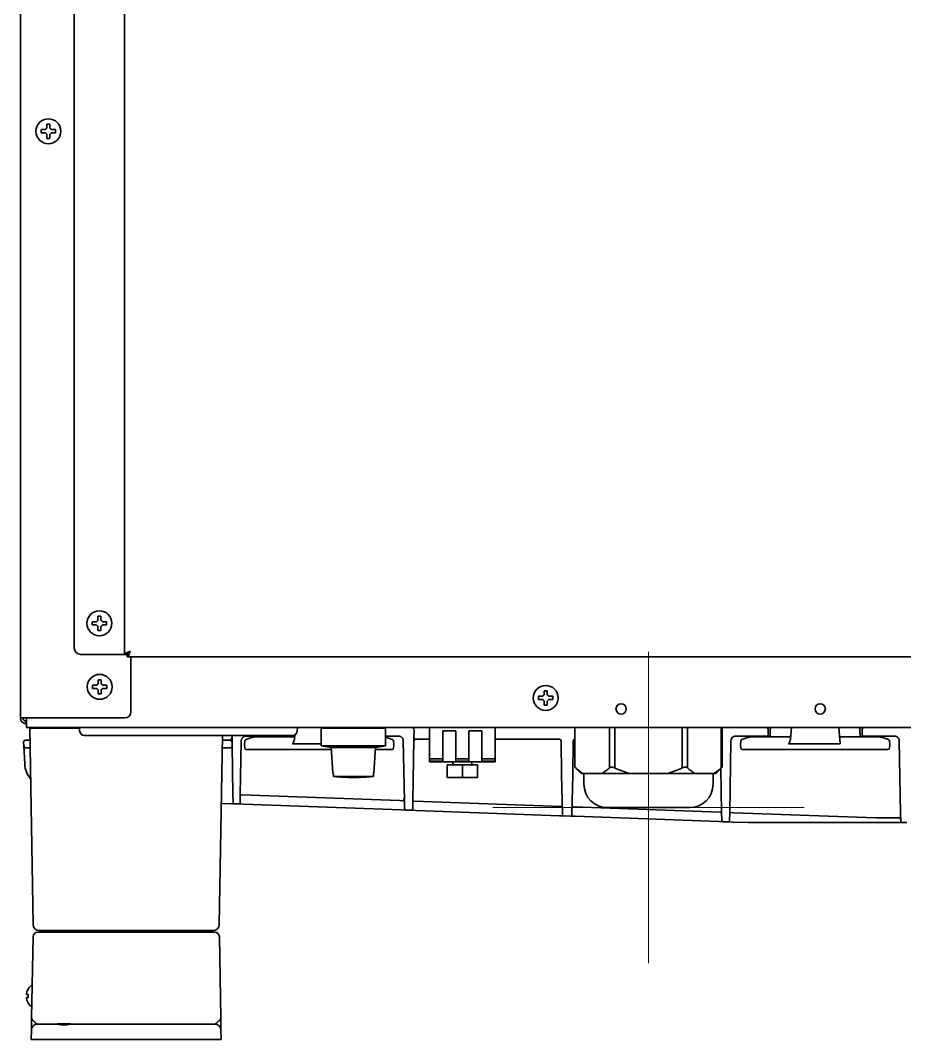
# Model space of a CAD drawing. Extents: x 6336 to 10269, y -393 to 3036.
# Drawn here: x 6337.6 to 6621.7, y 1270.8 to 1598.2 of the extents above; entities that cross this region are included whole.
import ezdxf

# ---------------------------------------------------------------- set-up
doc = ezdxf.new("R2010")
doc.units = 0
doc.header["$LTSCALE"] = 5
doc.layers.get('0').update_dxf_attribs({"linetype": 'CONTINUOUS', "lineweight": 0})
doc.layers.add('1', color=7, linetype='CONTINUOUS', true_color=0xffffff)

msp = doc.modelspace()

# ---------------------------------------------------------------- linework, layer by layer
at = {"color": 1}
for p, q in [((6539.37, 1395.33), (6539.37, 1295.33)), ((6489.37, 1345.33), (6589.37, 1345.33))]:
    msp.add_line(p, q, dxfattribs=at)
at = {"layer": '1', "color": 7, "linetype": 'Continuous', "lineweight": 35}
for p, q in [((6337.57, 1374.13), (6337.57, 1905.55)), ((6371.07, 1901.64), (6371.07, 1394.53)), ((6354.87, 1396.53), (6354.87, 1897.23)), ((6346.07, 1564.88), (6346.57, 1564.88)), ((6346.57, 1564.88), (6347.07, 1564.88)), ((6346.57, 1560.28), (6346.07, 1560.28)), ((6347.07, 1560.28), (6346.57, 1560.28)), ((6362.47, 1406.83), (6362.97, 1406.83)), ((6362.97, 1406.83), (6363.47, 1406.83)), ((6362.97, 1402.23), (6362.47, 1402.23)), ((6363.47, 1402.23), (6362.97, 1402.23)), ((6370.07, 1394.53), (6356.87, 1394.53)), ((6370.07, 1394.53), (6371.07, 1394.53)), ((6371.07, 1394.53), (6371.87, 1394.53)), ((6371.87, 1393.73), (6371.87, 1394.53)), ((6372.27, 1395.11), (6372.59, 1395.11)), ((6371.87, 1393.73), (7053.27, 1393.73)), ((6373.07, 1376.13), (6373.07, 1393.73)), ((6360.77, 1384.13), (6360.77, 1384.63)), ((6360.77, 1383.63), (6360.77, 1384.13)), ((6365.37, 1384.63), (6365.37, 1384.13)), ((6365.37, 1384.13), (6365.37, 1383.63)), ((6505.87, 1382.88), (6506.37, 1382.88)), ((6506.37, 1382.88), (6506.87, 1382.88)), ((6506.37, 1378.28), (6505.87, 1378.28)), ((6506.87, 1378.28), (6506.37, 1378.28)), ((6337.57, 1374.13), (6339.37, 1374.13)), ((6339.37, 1374.13), (6371.07, 1374.13)), ((6339.57, 1373.13), (6339.37, 1373.13)), ((6339.37, 1372.33), (6339.37, 1373.13)), ((6339.57, 1372.33), (6339.37, 1372.33)), ((6339.57, 1374.13), (6339.57, 1372.83)), ((6339.57, 1372.83), (6339.57, 1371.03)), ((6339.57, 1371.03), (6825.07, 1371.03)), ((6340.57, 1370.83), (6344.57, 1370.83)), ((6341.67, 1307.79), (6340.57, 1370.83)), ((6356.58, 1370.83), (6344.57, 1370.83)), ((6356.57, 1371.03), (6356.61, 1369.97)), ((6361.57, 1368.53), (6358.11, 1368.53)), ((6421.57, 1368.53), (6361.57, 1368.53)), ((6401.47, 1307.79), (6402.53, 1368.53)), ((6405.61, 1367.46), (6405.63, 1368.53)), ((6419.09, 1368.51), (6419.09, 1368.53)), ((6425.04, 1368.53), (6421.57, 1368.53)), ((6423.07, 1368.53), (6423.07, 1368.51)), ((6425.78, 1368.73), (6425.67, 1367.43)), ((6426.57, 1371.03), (6426.54, 1369.97)), ((6434.24, 1370.83), (6454.9, 1370.83)), ((6434.24, 1370.83), (6434.24, 1365.23)), ((6439.57, 1371.03), (6439.57, 1370.83)), ((6449.57, 1370.83), (6449.57, 1371.03)), ((6453.41, 1371.03), (6453.41, 1370.83)), ((6454.9, 1365.23), (6454.9, 1370.83)), ((6464.09, 1370.26), (6464.04, 1367.45)), ((6469.07, 1365.53), (6469.07, 1371.03)), ((6477.47, 1370.03), (6473.27, 1370.03)), ((6473.27, 1370.03), (6473.27, 1365.53)), ((6477.47, 1365.53), (6477.47, 1370.03)), ((6485.87, 1370.03), (6481.67, 1370.03)), ((6481.67, 1370.03), (6481.67, 1365.53)), ((6485.87, 1365.53), (6485.87, 1370.03)), ((6490.07, 1371.03), (6490.07, 1365.53)), ((6515.72, 1371.03), (6515.72, 1358.32)), ((6526.82, 1358.08), (6526.82, 1371.03)), ((6528.55, 1371.03), (6528.55, 1358.08)), ((6550.2, 1358.08), (6550.2, 1371.03)), ((6551.93, 1371.03), (6551.93, 1358.08)), ((6562.76, 1358.08), (6562.76, 1371.03)), ((6563.02, 1358.32), (6563.02, 1371.03)), ((6578.44, 1368.51), (6578.51, 1370.54)), ((6585.34, 1371.03), (6585.02, 1367.43)), ((6600.97, 1365.81), (6600.51, 1371.03)), ((6607.33, 1370.54), (6607.42, 1368.03)), ((6338.61, 1366.24), (6338.67, 1365.24)), ((6338.98, 1359.31), (6338.67, 1365.24)), ((6340.64, 1367.03), (6339.36, 1367.03)), ((6404.62, 1367.03), (6402.51, 1367.03)), ((6405.57, 1365.53), (6405.61, 1367.46)), ((6405.57, 1365.53), (6405.57, 1365.53)), ((6405.57, 1365.52), (6405.57, 1365.53)), ((6405.85, 1349.49), (6405.57, 1365.52)), ((6408.53, 1366.8), (6408.23, 1349.44)), ((6409.57, 1365.53), (6409.68, 1366.74)), ((6409.57, 1365.53), (6409.66, 1364.48)), ((6412.26, 1367.92), (6410.02, 1367.17)), ((6413.71, 1368.28), (6410.03, 1368.28)), ((6412.9, 1368.03), (6417.57, 1368.03)), ((6415.3, 1368.28), (6413.71, 1368.28)), ((6418.07, 1368.28), (6415.3, 1368.28)), ((6417.57, 1368.03), (6425.26, 1368.03)), ((6417.63, 1368.28), (6417.62, 1368.03)), ((6434.24, 1365.81), (6425.03, 1365.81)), ((6434.24, 1365.23), (6437.42, 1364.67)), ((6444.57, 1365.23), (6434.24, 1365.23)), ((6454.9, 1365.23), (6444.57, 1365.23)), ((6451.72, 1364.67), (6454.9, 1365.23)), ((6459.11, 1368.28), (6454.9, 1368.28)), ((6457.13, 1367.17), (6454.9, 1367.92)), ((6457.47, 1366.74), (6457.57, 1365.53)), ((6457.48, 1364.48), (6457.57, 1365.53)), ((6460.95, 1347.48), (6460.61, 1366.8)), ((6463.69, 1347.42), (6464.04, 1367.45)), ((6464.53, 1367.28), (6467.05, 1367.28)), ((6467.05, 1367.28), (6469.07, 1367.28)), ((6469.07, 1361.03), (6469.07, 1365.53)), ((6473.27, 1361.03), (6473.27, 1365.53)), ((6477.47, 1365.53), (6477.47, 1361.03)), ((6481.67, 1361.03), (6481.67, 1365.53)), ((6485.87, 1365.53), (6485.87, 1361.03)), ((6490.07, 1367.28), (6510.79, 1367.28)), ((6490.07, 1365.53), (6490.07, 1361.03)), ((6511.29, 1366.78), (6511.48, 1355.99)), ((6515.21, 1366.78), (6515.02, 1355.9)), ((6515.72, 1367.28), (6515.71, 1367.28)), ((6565.88, 1366.8), (6565.48, 1343.7)), ((6573.06, 1368.28), (6567.38, 1368.28)), ((6568.92, 1365.53), (6569.03, 1366.74)), ((6568.92, 1365.53), (6569.01, 1364.48)), ((6571.61, 1367.92), (6569.37, 1367.17)), ((6572.25, 1368.03), (6576.92, 1368.03)), ((6574.65, 1368.28), (6573.06, 1368.28)), ((6577.42, 1368.28), (6574.65, 1368.28)), ((6576.92, 1368.03), (6584.61, 1368.03)), ((6576.98, 1368.28), (6576.97, 1368.03)), ((6600.97, 1365.81), (6584.38, 1365.81)), ((6600.77, 1368.03), (6608.92, 1368.03)), ((6611.2, 1368.28), (6608.43, 1368.28)), ((6608.87, 1368.03), (6608.86, 1368.28)), ((6608.92, 1368.03), (6613.6, 1368.03)), ((6612.79, 1368.28), (6611.2, 1368.28)), ((6618.46, 1368.28), (6612.79, 1368.28)), ((6616.48, 1367.17), (6614.23, 1367.92)), ((6616.82, 1366.74), (6616.92, 1365.53)), ((6616.83, 1364.48), (6616.92, 1365.53)), ((6619.96, 1366.8), (6620.37, 1343.46)), ((6340.68, 1364.53), (6339.42, 1364.53)), ((6405.1, 1364.53), (6402.46, 1364.53)), ((6417.57, 1364.03), (6410.16, 1364.03)), ((6437.47, 1364.03), (6417.57, 1364.03)), ((6437.42, 1364.67), (6437.99, 1356.53)), ((6451.72, 1364.67), (6437.42, 1364.67)), ((6451.15, 1356.53), (6451.72, 1364.67)), ((6456.98, 1364.03), (6451.68, 1364.03)), ((6576.92, 1364.03), (6569.51, 1364.03)), ((6608.92, 1364.03), (6576.92, 1364.03)), ((6616.33, 1364.03), (6608.92, 1364.03)), ((6469.07, 1360.22), (6469.07, 1361.03)), ((6469.07, 1361.03), (6473.27, 1361.03)), ((6473.27, 1360.22), (6469.07, 1360.22)), ((6469.07, 1360.03), (6469.07, 1360.22)), ((6469.07, 1360.03), (6490.07, 1360.03)), ((6473.27, 1361.03), (6473.27, 1360.22)), ((6474.68, 1359.03), (6474.68, 1355.03)), ((6474.68, 1359.03), (6479.57, 1359.03)), ((6476.57, 1360.03), (6476.57, 1359.03)), ((6477.47, 1361.03), (6481.67, 1361.03)), ((6477.47, 1360.22), (6477.47, 1361.03)), ((6481.67, 1360.22), (6477.47, 1360.22)), ((6479.57, 1359.03), (6484.47, 1359.03)), ((6479.57, 1359.03), (6479.57, 1355.03)), ((6481.67, 1361.03), (6481.67, 1360.22)), ((6482.57, 1359.03), (6482.57, 1360.03)), ((6484.47, 1355.03), (6484.47, 1359.03)), ((6485.87, 1361.03), (6490.07, 1361.03)), ((6485.87, 1360.22), (6485.87, 1361.03)), ((6490.07, 1360.22), (6485.87, 1360.22)), ((6490.07, 1361.03), (6490.07, 1360.22)), ((6490.07, 1360.22), (6490.07, 1360.03)), ((6438.07, 1356.53), (6437.99, 1356.53)), ((6438.15, 1355.37), (6438.07, 1356.53)), ((6438.15, 1355.37), (6451, 1355.37)), ((6451.08, 1356.53), (6451, 1355.37)), ((6451.15, 1356.53), (6451.08, 1356.53)), ((6511.48, 1355.99), (6511.7, 1343.18)), ((6515.02, 1355.9), (6514.79, 1343.1)), ((6515.72, 1358.33), (6517.72, 1356.33)), ((6517.72, 1356.33), (6518.31, 1356.33)), ((6521.4, 1356.33), (6518.31, 1356.33)), ((6518.62, 1356.33), (6518.62, 1352.83)), ((6524.49, 1356.33), (6521.4, 1356.33)), ((6533.19, 1356.33), (6524.49, 1356.33)), ((6539.37, 1356.33), (6533.19, 1356.33)), ((6545.55, 1356.33), (6539.37, 1356.33)), ((6554.25, 1356.33), (6545.55, 1356.33)), ((6557.34, 1356.33), (6554.25, 1356.33)), ((6560.43, 1356.33), (6557.34, 1356.33)), ((6560.12, 1352.83), (6560.12, 1356.33)), ((6561.02, 1356.33), (6560.43, 1356.33)), ((6561.02, 1356.33), (6563.02, 1358.33)), ((6562.87, 1343.76), (6562.62, 1357.92)), ((6479.57, 1355.03), (6474.68, 1355.03)), ((6484.47, 1355.03), (6479.57, 1355.03)), ((6405.9, 1347.04), (6405.85, 1349.49)), ((6408.23, 1349.44), (6408.19, 1346.99)), ((6408.64, 1349.47), (6459.4, 1347.62)), ((6402.15, 1346.7), (6405.37, 1346.59)), ((6407.67, 1346.5), (6406.38, 1346.55)), ((6407.67, 1346.5), (6409.26, 1346.44)), ((6409.26, 1346.44), (6460.07, 1344.59)), ((6459.4, 1347.62), (6460.57, 1347.57)), ((6460.99, 1345.03), (6460.95, 1347.48)), ((6463.65, 1344.97), (6463.69, 1347.42)), ((6464.1, 1347.44), (6511.28, 1345.72)), ((6515.21, 1345.58), (6515.19, 1345.57)), ((6515.24, 1345.58), (6562.49, 1343.85)), ((6515.29, 1345.57), (6515.26, 1345.58)), ((6515.26, 1345.58), (6515.26, 1345.58)), ((6460.07, 1344.59), (6461.48, 1344.54)), ((6463.13, 1344.48), (6461.48, 1344.54)), ((6464.73, 1344.42), (6463.13, 1344.48)), ((6510.78, 1342.74), (6464.73, 1344.42)), ((6512.18, 1342.69), (6510.78, 1342.74)), ((6512.18, 1342.69), (6514.27, 1342.61)), ((6514.27, 1342.61), (6515.87, 1342.55)), ((6515.87, 1342.55), (6561.99, 1340.87)), ((6552.62, 1345.33), (6526.12, 1345.33)), ((6562.91, 1341.31), (6562.87, 1343.76)), ((6565.48, 1343.7), (6565.44, 1341.25)), ((6565.89, 1343.73), (6566.82, 1343.7)), ((6566.82, 1343.7), (6612.39, 1342.03)), ((6620.37, 1343.46), (6620.41, 1341.02)), ((6561.99, 1340.87), (6563.39, 1340.82)), ((6564.92, 1340.76), (6563.39, 1340.82)), ((6564.92, 1340.76), (6566.51, 1340.71)), ((6566.51, 1340.71), (6571.42, 1340.53)), ((6619.51, 1340.53), (6571.42, 1340.53)), ((6612.76, 1342.03), (6618.77, 1342.03)), ((6618.77, 1342.03), (6620, 1342.03)), ((6620.91, 1340.53), (6619.51, 1340.53)), ((6622.43, 1340.53), (6620.91, 1340.53)), ((6341.19, 1277.79), (6341.65, 1303.85)), ((6343.15, 1305.33), (6345.65, 1305.33)), ((6345.67, 1305.83), (6343.67, 1305.83)), ((6345.65, 1305.33), (6397.5, 1305.33)), ((6397.47, 1305.83), (6345.67, 1305.83)), ((6348.33, 1305.33), (6348.33, 1305.33)), ((6394.81, 1305.33), (6394.81, 1305.33)), ((6399.47, 1305.83), (6397.47, 1305.83)), ((6397.5, 1305.33), (6400, 1305.33)), ((6401.5, 1303.85), (6401.95, 1277.79)), ((6340.09, 1287.13), (6340.13, 1287.13)), ((6340.13, 1282.53), (6340.09, 1282.53)), ((6341.07, 1270.83), (6341.13, 1273.86)), ((6343.13, 1275.83), (6345.13, 1275.83)), ((6345.13, 1275.83), (6349, 1275.83)), ((6354.15, 1275.83), (6398.02, 1275.83)), ((6398.02, 1275.83), (6400.02, 1275.83)), ((6402.02, 1273.86), (6402.07, 1270.83)), ((6345.07, 1270.83), (6341.07, 1270.83)), ((6398.07, 1270.83), (6345.07, 1270.83)), ((6402.07, 1270.83), (6398.07, 1270.83))]:
    msp.add_line(p, q, dxfattribs=at)
for centre, radius in [((6346.57, 1562.58), 4), ((6362.97, 1404.53), 4), ((6363.07, 1384.13), 4), ((6506.37, 1380.58), 4), ((6530.57, 1377.03), 1.65), ((6594.57, 1377.03), 1.65)]:
    msp.add_circle(centre, radius, dxfattribs=at)
for centre, radius, start, end in [((6356.87, 1396.53), 2, 180, 270), ((6371.07, 1376.13), 2, 270, 0), ((6358.11, 1370.03), 1.5, 182, 270), ((6418.59, 1368.53), 0.5, 270, 358), ((6425.04, 1370.03), 1.5, 270, 358), ((6425.26, 1368.53), 0.5, 270, 355), ((6463.34, 1370.28), 0.75, 359, 90), ((6563.15, 1370.28), 0.75, 90, 99.997), ((6577.94, 1368.53), 0.5, 270, 358), ((6579.01, 1370.53), 0.5, 90, 178), ((6584.61, 1368.53), 0.5, 270, 355), ((6606.84, 1370.53), 0.5, 2, 90), ((6608.29, 1370.53), 0.5, 66.5809, 90), ((6339.36, 1366.28), 0.75, 90, 183), ((6339.42, 1365.28), 0.75, 183, 270), ((6404.62, 1368.03), 1, 270, 359), ((6410.03, 1366.78), 1.5, 90, 111.7721), ((6410.18, 1366.7), 0.5, 108.4349, 175), ((6412.9, 1366.03), 2, 90, 108.4349), ((6456.97, 1366.7), 0.5, 5, 71.5651), ((6459.11, 1366.78), 1.5, 68.2279, 90), ((6464.53, 1366.78), 0.5, 90, 179), ((6510.79, 1366.78), 0.5, 1, 90), ((6515.71, 1366.78), 0.5, 90, 179), ((6567.38, 1366.78), 1.5, 113.242, 179), ((6567.38, 1366.78), 1.5, 90, 111.7721), ((6569.53, 1366.7), 0.5, 108.4349, 175), ((6572.25, 1366.03), 2, 90, 108.4349), ((6613.6, 1366.03), 2, 71.5651, 90), ((6616.32, 1366.7), 0.5, 5, 71.5651), ((6618.46, 1366.78), 1.5, 68.2279, 90), ((6618.46, 1366.78), 1.5, 1, 66.758), ((6410.16, 1364.53), 0.5, 185, 270), ((6456.98, 1364.53), 0.5, 270, 355), ((6569.51, 1364.53), 0.5, 185, 270), ((6616.33, 1364.53), 0.5, 270, 355), ((6346.97, 1359.73), 8, 183, 220.2077), ((6526.12, 1352.83), 7.5, 180, 270), ((6552.62, 1352.83), 7.5, 270, 0), ((6408.62, 1349.07), 0.4, 87.9098, 179), ((6406.4, 1347.05), 0.5, 181, 267.9098), ((6407.69, 1347), 0.5, 267.9098, 359), ((6460.56, 1347.17), 0.4, 1, 87.9097), ((6464.09, 1347.05), 0.4, 87.9098, 179.0001), ((6511.26, 1345.32), 0.4, 1, 87.9098), ((6515.23, 1345.18), 0.4, 87.9098, 179.0001), ((6461.49, 1345.04), 0.5, 181, 267.9098), ((6463.15, 1344.98), 0.5, 267.9098, 359), ((6512.2, 1343.19), 0.5, 181, 267.9098), ((6514.29, 1343.11), 0.5, 267.9098, 359), ((6562.47, 1343.45), 0.4, 1, 87.9098), ((6565.87, 1343.33), 0.4, 87.9098, 179), ((6563.41, 1341.32), 0.5, 181, 267.9098), ((6564.94, 1341.26), 0.5, 267.9098, 359), ((6620, 1341.63), 0.4, 1.0001, 90.0001), ((6620.91, 1341.03), 0.5, 181, 270), ((6343.67, 1307.83), 2, 181, 270), ((6399.47, 1307.83), 2, 270, 359), ((6343.15, 1303.83), 1.5, 90, 179), ((6347.83, 1305.33), 0.5, 1, 90), ((6395.31, 1305.33), 0.5, 90, 179), ((6400, 1303.83), 1.5, 1, 90), ((6344.19, 1284.63), 4.8, 125.8501, 148.6074), ((6343.87, 1284.83), 3.78, 172.3959, 179.9965), ((6343.87, 1284.83), 3.78, 180.0035, 187.6041), ((6344.19, 1285.03), 4.8, 211.3459, 232.2535), ((6343.13, 1273.83), 2, 90, 179), ((6400.02, 1273.83), 2, 1, 90)]:
    msp.add_arc(centre, radius, start, end, dxfattribs=at)
for centre, major_axis, ratio, start_param, end_param in [((6418.07, 1368.68), (0, -0.4), 1, 6.282869, 7.469569), ((6452.16, 1370.28), (0, 0.75), 0.994667, 0, 0.747615), ((6577.12, 1370.28), (0, -0.75), 1, 1.546867, 3.141724), ((6577.42, 1368.68), (0, -0.4), 1, 6.282869, 7.83234), ((6608.73, 1370.28), (0, 0.75), 1, 6.283053, 7.882605), ((6608.42, 1368.68), (0, 0.4), 1, 1.601705, 3.141909), ((6425.39, 1369.91), (0.36, 4.1), 0.121482, 3.152266, 3.833542), ((6584.74, 1369.91), (0.36, 4.1), 0.121482, 3.152266, 3.833542)]:
    msp.add_ellipse(centre, major_axis=major_axis, ratio=ratio, start_param=start_param, end_param=end_param, dxfattribs=at)
for points, degree in [([(6346.07, 1563.58), (6346.07, 1563.63), (6346.07, 1563.74), (6346.07, 1563.9), (6346.07, 1564.06), (6346.07, 1564.21), (6346.07, 1564.37), (6346.07, 1564.52), (6346.07, 1564.69), (6346.07, 1564.81), (6346.07, 1564.88)], 3), ([(6344.27, 1562.08), (6344.27, 1562.24), (6344.27, 1562.58), (6344.27, 1562.91), (6344.27, 1563.08)], 3), ([(6345.57, 1562.08), (6345.52, 1562.08), (6345.41, 1562.08), (6345.25, 1562.08), (6345.09, 1562.08), (6344.93, 1562.08), (6344.78, 1562.08), (6344.63, 1562.08), (6344.46, 1562.08), (6344.34, 1562.08), (6344.27, 1562.08)], 3), ([(6345.57, 1563.08), (6345.6, 1563.1), (6345.65, 1563.15), (6345.72, 1563.23), (6345.8, 1563.3), (6345.87, 1563.37), (6345.93, 1563.44), (6346, 1563.51), (6346.05, 1563.55), (6346.07, 1563.58)], 3), ([(6346.07, 1561.58), (6346.05, 1561.6), (6346, 1561.65), (6345.93, 1561.72), (6345.86, 1561.79), (6345.79, 1561.86), (6345.72, 1561.93), (6345.64, 1562), (6345.6, 1562.05), (6345.57, 1562.08)], 3), ([(6347.07, 1563.58), (6347.1, 1563.55), (6347.14, 1563.5), (6347.22, 1563.43), (6347.29, 1563.36), (6347.36, 1563.29), (6347.43, 1563.22), (6347.5, 1563.15), (6347.55, 1563.1), (6347.57, 1563.08)], 3), ([(6347.57, 1562.08), (6347.55, 1562.05), (6347.5, 1562), (6347.42, 1561.93), (6347.35, 1561.85), (6347.28, 1561.78), (6347.21, 1561.71), (6347.14, 1561.65), (6347.1, 1561.6), (6347.07, 1561.58)], 3), ([(6347.07, 1561.58), (6347.07, 1561.52), (6347.07, 1561.41), (6347.07, 1561.25), (6347.07, 1561.09), (6347.07, 1560.94), (6347.07, 1560.79), (6347.07, 1560.63), (6347.07, 1560.46), (6347.07, 1560.34), (6347.07, 1560.28)], 3), ([(6347.57, 1563.08), (6347.63, 1563.08), (6347.74, 1563.08), (6347.9, 1563.08), (6348.06, 1563.08), (6348.21, 1563.08), (6348.36, 1563.08), (6348.52, 1563.08), (6348.69, 1563.08), (6348.81, 1563.08), (6348.87, 1563.08)], 3), ([(6348.87, 1563.08), (6348.87, 1562.91), (6348.87, 1562.58), (6348.87, 1562.24), (6348.87, 1562.08)], 3), ([(6360.67, 1404.03), (6360.67, 1404.19), (6360.67, 1404.53), (6360.67, 1404.86), (6360.67, 1405.03)], 3), ([(6361.97, 1405.03), (6362, 1405.05), (6362.05, 1405.1), (6362.12, 1405.18), (6362.2, 1405.25), (6362.27, 1405.32), (6362.33, 1405.39), (6362.4, 1405.46), (6362.45, 1405.5), (6362.47, 1405.53)], 3), ([(6362.47, 1405.53), (6362.47, 1405.58), (6362.47, 1405.69), (6362.47, 1405.85), (6362.47, 1406.01), (6362.47, 1406.16), (6362.47, 1406.32), (6362.47, 1406.47), (6362.47, 1406.64), (6362.47, 1406.76), (6362.47, 1406.83)], 3), ([(6363.47, 1405.53), (6363.5, 1405.5), (6363.54, 1405.45), (6363.62, 1405.38), (6363.69, 1405.31), (6363.76, 1405.24), (6363.83, 1405.17), (6363.9, 1405.1), (6363.95, 1405.05), (6363.97, 1405.03)], 3), ([(6363.97, 1405.03), (6364.03, 1405.03), (6364.14, 1405.03), (6364.3, 1405.03), (6364.46, 1405.03), (6364.61, 1405.03), (6364.76, 1405.03), (6364.92, 1405.03), (6365.09, 1405.03), (6365.21, 1405.03), (6365.27, 1405.03)], 3), ([(6365.27, 1405.03), (6365.27, 1404.86), (6365.27, 1404.53), (6365.27, 1404.19), (6365.27, 1404.03)], 3), ([(6361.97, 1404.03), (6361.92, 1404.03), (6361.81, 1404.03), (6361.65, 1404.03), (6361.49, 1404.03), (6361.33, 1404.03), (6361.18, 1404.03), (6361.03, 1404.03), (6360.86, 1404.03), (6360.74, 1404.03), (6360.67, 1404.03)], 3), ([(6362.47, 1403.53), (6362.45, 1403.55), (6362.4, 1403.6), (6362.33, 1403.67), (6362.26, 1403.74), (6362.19, 1403.81), (6362.12, 1403.88), (6362.04, 1403.95), (6362, 1404), (6361.97, 1404.03)], 3), ([(6363.97, 1404.03), (6363.95, 1404), (6363.9, 1403.95), (6363.82, 1403.88), (6363.75, 1403.8), (6363.68, 1403.73), (6363.61, 1403.66), (6363.54, 1403.6), (6363.5, 1403.55), (6363.47, 1403.53)], 3), ([(6363.47, 1403.53), (6363.47, 1403.47), (6363.47, 1403.36), (6363.47, 1403.2), (6363.47, 1403.04), (6363.47, 1402.89), (6363.47, 1402.74), (6363.47, 1402.58), (6363.47, 1402.41), (6363.47, 1402.29), (6363.47, 1402.23)], 3), ([(6372.87, 1395.53), (6372.8, 1395.5), (6372.66, 1395.45), (6372.44, 1395.37), (6372.23, 1395.3), (6372.03, 1395.22), (6371.85, 1395.14), (6371.68, 1395.06), (6371.52, 1394.99), (6371.39, 1394.91), (6371.28, 1394.83), (6371.19, 1394.76), (6371.12, 1394.68), (6371.08, 1394.6), (6371.07, 1394.55), (6371.07, 1394.53)], 3), ([(6372.87, 1395.53), (6372.85, 1395.49), (6372.8, 1395.41), (6372.72, 1395.29), (6372.64, 1395.17), (6372.56, 1395.06), (6372.49, 1394.96), (6372.41, 1394.86), (6372.33, 1394.78), (6372.26, 1394.7), (6372.18, 1394.64), (6372.1, 1394.59), (6372.03, 1394.55), (6371.95, 1394.53), (6371.9, 1394.53), (6371.87, 1394.53)], 3), ([(6362.07, 1384.63), (6362.1, 1384.65), (6362.14, 1384.7), (6362.22, 1384.77), (6362.29, 1384.84), (6362.36, 1384.91), (6362.43, 1384.98), (6362.5, 1385.05), (6362.55, 1385.1), (6362.57, 1385.13)], 3), ([(6362.57, 1385.13), (6362.57, 1385.18), (6362.57, 1385.29), (6362.57, 1385.45), (6362.57, 1385.61), (6362.57, 1385.76), (6362.57, 1385.92), (6362.57, 1386.07), (6362.57, 1386.24), (6362.57, 1386.36), (6362.57, 1386.43)], 3), ([(6362.57, 1386.43), (6362.74, 1386.43), (6363.07, 1386.43), (6363.41, 1386.43), (6363.57, 1386.43)], 3), ([(6363.57, 1385.13), (6363.6, 1385.1), (6363.65, 1385.05), (6363.72, 1384.98), (6363.8, 1384.9), (6363.87, 1384.83), (6363.93, 1384.76), (6364, 1384.7), (6364.05, 1384.65), (6364.07, 1384.63)], 3), ([(6362.07, 1383.63), (6362.02, 1383.63), (6361.91, 1383.63), (6361.75, 1383.63), (6361.59, 1383.63), (6361.43, 1383.63), (6361.28, 1383.63), (6361.13, 1383.63), (6360.96, 1383.63), (6360.84, 1383.63), (6360.77, 1383.63)], 3), ([(6362.57, 1383.13), (6362.55, 1383.15), (6362.5, 1383.2), (6362.42, 1383.28), (6362.35, 1383.35), (6362.28, 1383.42), (6362.21, 1383.49), (6362.14, 1383.56), (6362.1, 1383.6), (6362.07, 1383.63)], 3), ([(6363.57, 1381.83), (6363.41, 1381.83), (6363.07, 1381.83), (6362.74, 1381.83), (6362.57, 1381.83)], 3), ([(6364.07, 1383.63), (6364.05, 1383.6), (6364, 1383.55), (6363.93, 1383.48), (6363.86, 1383.41), (6363.79, 1383.34), (6363.72, 1383.27), (6363.64, 1383.2), (6363.6, 1383.15), (6363.57, 1383.13)], 3), ([(6363.57, 1383.13), (6363.57, 1383.07), (6363.57, 1382.96), (6363.57, 1382.8), (6363.57, 1382.64), (6363.57, 1382.49), (6363.57, 1382.34), (6363.57, 1382.18), (6363.57, 1382.01), (6363.57, 1381.89), (6363.57, 1381.83)], 3), ([(6364.07, 1384.63), (6364.13, 1384.63), (6364.24, 1384.63), (6364.4, 1384.63), (6364.56, 1384.63), (6364.71, 1384.63), (6364.86, 1384.63), (6365.02, 1384.63), (6365.19, 1384.63), (6365.31, 1384.63), (6365.37, 1384.63)], 3), ([(6505.37, 1381.08), (6505.4, 1381.1), (6505.45, 1381.15), (6505.52, 1381.23), (6505.6, 1381.3), (6505.67, 1381.37), (6505.73, 1381.44), (6505.8, 1381.51), (6505.85, 1381.55), (6505.87, 1381.58)], 3), ([(6505.87, 1381.58), (6505.87, 1381.63), (6505.87, 1381.74), (6505.87, 1381.9), (6505.87, 1382.06), (6505.87, 1382.21), (6505.87, 1382.37), (6505.87, 1382.52), (6505.87, 1382.69), (6505.87, 1382.81), (6505.87, 1382.88)], 3), ([(6506.87, 1381.58), (6506.9, 1381.55), (6506.94, 1381.5), (6507.02, 1381.43), (6507.09, 1381.36), (6507.16, 1381.29), (6507.23, 1381.22), (6507.3, 1381.15), (6507.35, 1381.1), (6507.37, 1381.08)], 3), ([(6504.07, 1380.08), (6504.07, 1380.24), (6504.07, 1380.58), (6504.07, 1380.91), (6504.07, 1381.08)], 3), ([(6505.37, 1380.08), (6505.32, 1380.08), (6505.21, 1380.08), (6505.05, 1380.08), (6504.89, 1380.08), (6504.73, 1380.08), (6504.58, 1380.08), (6504.43, 1380.08), (6504.26, 1380.08), (6504.14, 1380.08), (6504.07, 1380.08)], 3), ([(6505.87, 1379.58), (6505.85, 1379.6), (6505.8, 1379.65), (6505.73, 1379.72), (6505.66, 1379.79), (6505.59, 1379.86), (6505.52, 1379.93), (6505.44, 1380), (6505.4, 1380.05), (6505.37, 1380.08)], 3), ([(6507.37, 1380.08), (6507.35, 1380.05), (6507.3, 1380), (6507.22, 1379.93), (6507.15, 1379.85), (6507.08, 1379.78), (6507.01, 1379.71), (6506.94, 1379.65), (6506.9, 1379.6), (6506.87, 1379.58)], 3), ([(6506.87, 1379.58), (6506.87, 1379.52), (6506.87, 1379.41), (6506.87, 1379.25), (6506.87, 1379.09), (6506.87, 1378.94), (6506.87, 1378.79), (6506.87, 1378.63), (6506.87, 1378.46), (6506.87, 1378.34), (6506.87, 1378.28)], 3), ([(6507.37, 1381.08), (6507.43, 1381.08), (6507.54, 1381.08), (6507.7, 1381.08), (6507.86, 1381.08), (6508.01, 1381.08), (6508.16, 1381.08), (6508.32, 1381.08), (6508.49, 1381.08), (6508.61, 1381.08), (6508.67, 1381.08)], 3), ([(6508.67, 1381.08), (6508.67, 1380.91), (6508.67, 1380.58), (6508.67, 1380.24), (6508.67, 1380.08)], 3), ([(6577.82, 1368.67), (6577.87, 1370.26)], 1), ([(6607.98, 1370.26), (6608.02, 1368.67)], 1), ([(6459.71, 1368.15), (6459.69, 1368.16), (6459.68, 1368.16), (6459.67, 1368.17)], 3), ([(6619.08, 1368.14), (6619.05, 1368.16), (6619.02, 1368.17), (6618.98, 1368.18)], 3), ([(6451, 1355.37), (6450.73, 1355.34), (6450.21, 1355.29), (6449.5, 1355.23), (6448.85, 1355.18), (6448.25, 1355.14), (6447.69, 1355.11), (6447.19, 1355.09), (6446.73, 1355.07), (6446.31, 1355.06), (6445.94, 1355.05), (6445.6, 1355.04), (6445.31, 1355.04), (6445.06, 1355.03), (6444.82, 1355.03), (6444.57, 1355.03), (6444.33, 1355.03), (6444.08, 1355.03), (6443.83, 1355.04), (6443.54, 1355.04), (6443.21, 1355.05), (6442.83, 1355.06), (6442.42, 1355.07), (6441.96, 1355.09), (6441.45, 1355.11), (6440.9, 1355.14), (6440.3, 1355.18), (6439.64, 1355.23), (6438.93, 1355.29), (6438.42, 1355.34), (6438.15, 1355.37)], 3), ([(6612.39, 1342.03), (6612.51, 1342.03), (6612.63, 1342.03), (6612.76, 1342.03)], 3), ([(6339.58, 1285.83), (6339.57, 1285.8), (6339.57, 1285.75), (6339.56, 1285.68), (6339.56, 1285.6), (6339.56, 1285.53), (6339.56, 1285.46), (6339.57, 1285.4), (6339.57, 1285.35), (6339.58, 1285.33)], 3), ([(6339.58, 1284.33), (6339.57, 1284.3), (6339.57, 1284.25), (6339.56, 1284.18), (6339.56, 1284.11), (6339.56, 1284.04), (6339.56, 1283.97), (6339.57, 1283.9), (6339.57, 1283.85), (6339.58, 1283.83)], 3), ([(6339.58, 1285.33), (6339.59, 1285.33), (6339.62, 1285.33), (6339.67, 1285.33), (6339.73, 1285.33), (6339.79, 1285.33), (6339.86, 1285.33), (6339.93, 1285.33), (6340.02, 1285.33), (6340.09, 1285.33), (6340.13, 1285.33)], 3), ([(6339.58, 1283.83), (6339.59, 1283.77), (6339.62, 1283.66), (6339.67, 1283.5), (6339.73, 1283.34), (6339.79, 1283.19), (6339.86, 1283.04), (6339.93, 1282.88), (6340.02, 1282.71), (6340.09, 1282.59), (6340.13, 1282.53)], 3)]:
    msp.add_open_spline(points, degree=degree, dxfattribs=at)
for points, knots in [([(6347.07, 1564.88), (6347.07, 1564.67), (6347.07, 1564.46), (6347.07, 1564.14), (6347.07, 1564.03), (6347.07, 1563.8), (6347.07, 1563.69), (6347.07, 1563.58)], [0, 0, 0, 0, 0.5, 0.5, 0.75, 0.75, 1, 1, 1, 1]), ([(6344.27, 1563.08), (6344.48, 1563.08), (6344.69, 1563.08), (6345.01, 1563.08), (6345.12, 1563.08), (6345.34, 1563.08), (6345.46, 1563.08), (6345.57, 1563.08)], [0, 0, 0, 0, 0.5, 0.5, 0.75, 0.75, 1, 1, 1, 1]), ([(6346.07, 1560.28), (6346.07, 1560.48), (6346.07, 1560.69), (6346.07, 1561.01), (6346.07, 1561.12), (6346.07, 1561.35), (6346.07, 1561.46), (6346.07, 1561.58)], [0, 0, 0, 0, 0.5, 0.5, 0.75, 0.75, 1, 1, 1, 1]), ([(6348.87, 1562.08), (6348.67, 1562.08), (6348.46, 1562.08), (6348.14, 1562.08), (6348.03, 1562.08), (6347.8, 1562.08), (6347.69, 1562.08), (6347.57, 1562.08)], [0, 0, 0, 0, 0.5, 0.5, 0.75, 0.75, 1, 1, 1, 1]), ([(6360.67, 1405.03), (6360.88, 1405.03), (6361.09, 1405.03), (6361.41, 1405.03), (6361.52, 1405.03), (6361.74, 1405.03), (6361.86, 1405.03), (6361.97, 1405.03)], [0, 0, 0, 0, 0.5, 0.5, 0.75, 0.75, 1, 1, 1, 1]), ([(6363.47, 1406.83), (6363.47, 1406.62), (6363.47, 1406.41), (6363.47, 1406.09), (6363.47, 1405.98), (6363.47, 1405.75), (6363.47, 1405.64), (6363.47, 1405.53)], [0, 0, 0, 0, 0.5, 0.5, 0.75, 0.75, 1, 1, 1, 1]), ([(6362.47, 1402.23), (6362.47, 1402.43), (6362.47, 1402.64), (6362.47, 1402.96), (6362.47, 1403.07), (6362.47, 1403.3), (6362.47, 1403.41), (6362.47, 1403.53)], [0, 0, 0, 0, 0.5, 0.5, 0.75, 0.75, 1, 1, 1, 1]), ([(6365.27, 1404.03), (6365.07, 1404.03), (6364.86, 1404.03), (6364.54, 1404.03), (6364.43, 1404.03), (6364.2, 1404.03), (6364.09, 1404.03), (6363.97, 1404.03)], [0, 0, 0, 0, 0.5, 0.5, 0.75, 0.75, 1, 1, 1, 1]), ([(6372.87, 1395.53), (6372.81, 1395.48), (6372.74, 1395.44), (6372.61, 1395.36), (6372.55, 1395.32), (6372.43, 1395.23), (6372.37, 1395.19), (6372.26, 1395.11), (6372.21, 1395.07), (6372.12, 1394.98), (6372.08, 1394.94), (6372.01, 1394.86), (6371.97, 1394.82), (6371.92, 1394.73), (6371.9, 1394.69), (6371.88, 1394.61), (6371.87, 1394.57), (6371.87, 1394.53)], [0, 0, 0, 0, 0.125, 0.125, 0.25, 0.25, 0.375, 0.375, 0.5, 0.5, 0.625, 0.625, 0.75, 0.75, 0.875, 0.875, 1, 1, 1, 1]), ([(6372.87, 1395.53), (6372.83, 1395.41), (6372.79, 1395.29), (6372.71, 1395.06), (6372.66, 1394.95), (6372.58, 1394.73), (6372.54, 1394.62), (6372.46, 1394.43), (6372.41, 1394.34), (6372.33, 1394.17), (6372.29, 1394.09), (6372.21, 1393.96), (6372.16, 1393.91), (6372.08, 1393.82), (6372.04, 1393.78), (6371.96, 1393.74), (6371.91, 1393.73), (6371.87, 1393.73)], [0, 0, 0, 0, 0.125, 0.125, 0.25, 0.25, 0.375, 0.375, 0.5, 0.5, 0.625, 0.625, 0.75, 0.75, 0.875, 0.875, 1, 1, 1, 1]), ([(6363.57, 1386.43), (6363.57, 1386.22), (6363.57, 1386.01), (6363.57, 1385.69), (6363.57, 1385.58), (6363.57, 1385.35), (6363.57, 1385.24), (6363.57, 1385.13)], [0, 0, 0, 0, 0.5, 0.5, 0.75, 0.75, 1, 1, 1, 1]), ([(6360.77, 1384.63), (6360.98, 1384.63), (6361.19, 1384.63), (6361.51, 1384.63), (6361.62, 1384.63), (6361.84, 1384.63), (6361.96, 1384.63), (6362.07, 1384.63)], [0, 0, 0, 0, 0.5, 0.5, 0.75, 0.75, 1, 1, 1, 1]), ([(6362.57, 1381.83), (6362.57, 1382.03), (6362.57, 1382.24), (6362.57, 1382.56), (6362.57, 1382.67), (6362.57, 1382.9), (6362.57, 1383.01), (6362.57, 1383.13)], [0, 0, 0, 0, 0.5, 0.5, 0.75, 0.75, 1, 1, 1, 1]), ([(6365.37, 1383.63), (6365.17, 1383.63), (6364.96, 1383.63), (6364.64, 1383.63), (6364.53, 1383.63), (6364.3, 1383.63), (6364.19, 1383.63), (6364.07, 1383.63)], [0, 0, 0, 0, 0.5, 0.5, 0.75, 0.75, 1, 1, 1, 1]), ([(6506.87, 1382.88), (6506.87, 1382.67), (6506.87, 1382.46), (6506.87, 1382.14), (6506.87, 1382.03), (6506.87, 1381.8), (6506.87, 1381.69), (6506.87, 1381.58)], [0, 0, 0, 0, 0.5, 0.5, 0.75, 0.75, 1, 1, 1, 1]), ([(6504.07, 1381.08), (6504.28, 1381.08), (6504.49, 1381.08), (6504.81, 1381.08), (6504.92, 1381.08), (6505.14, 1381.08), (6505.26, 1381.08), (6505.37, 1381.08)], [0, 0, 0, 0, 0.5, 0.5, 0.75, 0.75, 1, 1, 1, 1]), ([(6505.87, 1378.28), (6505.87, 1378.48), (6505.87, 1378.69), (6505.87, 1379.01), (6505.87, 1379.12), (6505.87, 1379.35), (6505.87, 1379.46), (6505.87, 1379.58)], [0, 0, 0, 0, 0.5, 0.5, 0.75, 0.75, 1, 1, 1, 1]), ([(6508.67, 1380.08), (6508.47, 1380.08), (6508.26, 1380.08), (6507.94, 1380.08), (6507.83, 1380.08), (6507.6, 1380.08), (6507.49, 1380.08), (6507.37, 1380.08)], [0, 0, 0, 0, 0.5, 0.5, 0.75, 0.75, 1, 1, 1, 1]), ([(6339.37, 1372.33), (6339.34, 1372.33), (6339.31, 1372.33), (6339.25, 1372.33), (6339.17, 1372.34), (6339.08, 1372.35), (6338.91, 1372.38), (6338.79, 1372.42), (6338.63, 1372.48), (6338.58, 1372.51), (6338.5, 1372.55), (6338.47, 1372.57), (6338.42, 1372.6), (6338.4, 1372.61), (6338.28, 1372.69), (6338.18, 1372.77), (6338.02, 1372.94), (6337.94, 1373.03), (6337.81, 1373.22), (6337.76, 1373.33), (6337.69, 1373.49), (6337.67, 1373.55), (6337.64, 1373.63), (6337.63, 1373.66), (6337.62, 1373.72), (6337.61, 1373.75), (6337.58, 1373.89), (6337.57, 1374.01), (6337.57, 1374.13)], [0, 0, 0, 0, 0.03125, 0.03125, 0.0625, 0.125, 0.125, 0.25, 0.25, 0.3125, 0.3125, 0.34375, 0.34375, 0.375, 0.375, 0.5, 0.5, 0.625, 0.625, 0.75, 0.75, 0.8125, 0.8125, 0.84375, 0.84375, 0.875, 0.875, 1, 1, 1, 1]), ([(6338.37, 1374.13), (6338.37, 1374.11), (6338.37, 1374.09), (6338.37, 1374.06), (6338.38, 1374.04), (6338.38, 1373.99), (6338.39, 1373.96), (6338.41, 1373.87), (6338.42, 1373.8), (6338.5, 1373.62), (6338.57, 1373.51), (6338.76, 1373.33), (6338.87, 1373.25), (6339.05, 1373.18), (6339.11, 1373.16), (6339.21, 1373.14), (6339.24, 1373.13), (6339.31, 1373.13), (6339.34, 1373.13), (6339.37, 1373.13)], [0, 0, 0, 0, 0.03125, 0.03125, 0.0625, 0.0625, 0.125, 0.125, 0.25, 0.25, 0.5, 0.5, 0.75, 0.75, 0.875, 0.875, 0.9375, 0.9375, 1, 1, 1, 1]), ([(6404.62, 1367.03), (6404.65, 1367.03), (6404.68, 1367.02), (6404.74, 1367.01), (6404.78, 1367.01), (6404.84, 1366.99), (6404.87, 1366.98), (6404.93, 1366.96), (6404.96, 1366.94), (6405.05, 1366.9), (6405.11, 1366.87), (6405.21, 1366.81), (6405.26, 1366.78), (6405.35, 1366.71), (6405.39, 1366.67), (6405.44, 1366.61), (6405.46, 1366.6), (6405.49, 1366.56), (6405.5, 1366.54), (6405.54, 1366.48), (6405.56, 1366.44), (6405.58, 1366.39), (6405.58, 1366.37), (6405.59, 1366.33), (6405.59, 1366.31), (6405.59, 1366.29)], [0, 0, 0, 0, 0.0625, 0.0625, 0.125, 0.125, 0.1875, 0.1875, 0.25, 0.25, 0.375, 0.375, 0.5, 0.5, 0.625, 0.625, 0.6875, 0.6875, 0.75, 0.75, 0.875, 0.875, 0.9375, 0.9375, 1, 1, 1, 1]), ([(6405.58, 1365.26), (6405.58, 1365.19), (6405.56, 1365.07), (6405.5, 1364.89), (6405.43, 1364.76), (6405.34, 1364.65), (6405.26, 1364.58), (6405.19, 1364.54), (6405.13, 1364.53), (6405.1, 1364.53), (6405.1, 1364.53)], [0, 0, 0, 0, 0.198598, 0.372735, 0.526467, 0.661951, 0.780699, 0.884431, 0.976252, 1, 1, 1, 1]), ([(6409.44, 1368.15), (6409.37, 1368.13), (6409.31, 1368.09), (6409.19, 1368.02), (6409.13, 1367.98), (6409.02, 1367.88), (6408.97, 1367.83), (6408.87, 1367.73), (6408.83, 1367.67), (6408.75, 1367.55), (6408.71, 1367.49), (6408.65, 1367.36), (6408.62, 1367.29), (6408.58, 1367.16), (6408.56, 1367.09), (6408.54, 1366.95), (6408.53, 1366.87), (6408.53, 1366.8)], [0, 0, 0, 0, 0.125, 0.125, 0.25, 0.25, 0.375, 0.375, 0.5, 0.5, 0.625, 0.625, 0.75, 0.75, 0.875, 0.875, 1, 1, 1, 1]), ([(6425.67, 1367.43), (6425.67, 1367.37), (6425.65, 1367.31), (6425.63, 1367.22), (6425.62, 1367.19), (6425.59, 1367.13), (6425.58, 1367.1), (6425.56, 1367.04), (6425.54, 1367.02), (6425.52, 1366.96), (6425.5, 1366.93), (6425.48, 1366.87), (6425.47, 1366.85), (6425.44, 1366.79), (6425.43, 1366.76), (6425.43, 1366.73)], [0, 0, 0, 0, 0.25, 0.25, 0.375, 0.375, 0.5, 0.5, 0.625, 0.625, 0.75, 0.75, 0.875, 0.875, 1, 1, 1, 1]), ([(6460.61, 1366.8), (6460.61, 1366.87), (6460.61, 1366.95), (6460.58, 1367.09), (6460.57, 1367.16), (6460.52, 1367.29), (6460.5, 1367.36), (6460.44, 1367.49), (6460.4, 1367.55), (6460.32, 1367.67), (6460.28, 1367.73), (6460.18, 1367.83), (6460.13, 1367.88), (6460.02, 1367.98), (6459.96, 1368.02), (6459.84, 1368.09), (6459.77, 1368.13), (6459.71, 1368.15)], [0, 0, 0, 0, 0.125, 0.125, 0.25, 0.25, 0.375, 0.375, 0.5, 0.5, 0.625, 0.625, 0.75, 0.75, 0.875, 0.875, 1, 1, 1, 1]), ([(6464.53, 1367.28), (6464.5, 1367.28), (6464.46, 1367.28), (6464.4, 1367.3), (6464.37, 1367.32), (6464.33, 1367.34), (6464.31, 1367.35), (6464.28, 1367.37), (6464.27, 1367.38), (6464.23, 1367.41), (6464.21, 1367.43), (6464.16, 1367.48), (6464.14, 1367.5), (6464.11, 1367.55), (6464.09, 1367.58), (6464.07, 1367.63), (6464.06, 1367.66), (6464.05, 1367.71), (6464.05, 1367.74), (6464.05, 1367.77)], [0, 0, 0, 0, 0.125, 0.125, 0.25, 0.25, 0.3125, 0.3125, 0.375, 0.375, 0.5, 0.5, 0.625, 0.625, 0.75, 0.75, 0.875, 0.875, 1, 1, 1, 1]), ([(6585.02, 1367.43), (6585.02, 1367.37), (6585, 1367.31), (6584.98, 1367.22), (6584.97, 1367.19), (6584.94, 1367.13), (6584.93, 1367.1), (6584.91, 1367.04), (6584.89, 1367.02), (6584.87, 1366.96), (6584.85, 1366.93), (6584.83, 1366.87), (6584.82, 1366.85), (6584.79, 1366.79), (6584.78, 1366.76), (6584.78, 1366.73)], [0, 0, 0, 0, 0.25, 0.25, 0.375, 0.375, 0.5, 0.5, 0.625, 0.625, 0.75, 0.75, 0.875, 0.875, 1, 1, 1, 1]), ([(6515.99, 1358.08), (6515.95, 1358.12), (6515.91, 1358.15), (6515.85, 1358.21), (6515.82, 1358.24), (6515.79, 1358.27), (6515.78, 1358.27), (6515.77, 1358.28), (6515.76, 1358.29), (6515.75, 1358.3), (6515.73, 1358.32), (6515.72, 1358.33), (6515.72, 1358.33), (6515.72, 1358.33), (6515.72, 1358.33)], [0, 0, 0, 0, 0.249295, 0.249295, 0.498591, 0.498591, 0.560915, 0.560915, 0.623239, 0.747886, 0.747886, 0.997182, 0.997182, 1, 1, 1, 1]), ([(6518.31, 1356.33), (6517.91, 1356.55), (6517.52, 1356.82), (6516.75, 1357.41), (6516.37, 1357.73), (6515.99, 1358.08)], [0, 0, 0, 0, 0.5, 0.5, 1, 1, 1, 1]), ([(6524.49, 1356.33), (6524.89, 1356.55), (6525.28, 1356.82), (6526.06, 1357.41), (6526.44, 1357.73), (6526.82, 1358.08)], [0, 0, 0, 0, 0.5, 0.5, 1, 1, 1, 1]), ([(6528.55, 1358.08), (6528.46, 1358.12), (6528.38, 1358.15), (6528.21, 1358.21), (6528.13, 1358.24), (6528.02, 1358.27), (6528, 1358.27), (6527.96, 1358.28), (6527.89, 1358.29), (6527.83, 1358.3), (6527.71, 1358.32), (6527.63, 1358.33), (6527.53, 1358.33), (6527.51, 1358.33), (6527.47, 1358.32), (6527.41, 1358.32), (6527.32, 1358.31), (6527.25, 1358.3), (6527.2, 1358.28), (6527.19, 1358.28), (6527.16, 1358.27), (6527.14, 1358.27), (6527.06, 1358.24), (6527.01, 1358.21), (6526.9, 1358.15), (6526.86, 1358.12), (6526.82, 1358.08)], [0, 0, 0, 0, 0.125, 0.125, 0.25, 0.25, 0.28125, 0.28125, 0.3125, 0.375, 0.375, 0.5, 0.5, 0.53125, 0.53125, 0.5625, 0.625, 0.6875, 0.6875, 0.71875, 0.71875, 0.75, 0.75, 0.875, 0.875, 1, 1, 1, 1]), ([(6533.19, 1356.33), (6532.39, 1356.55), (6531.61, 1356.82), (6530.06, 1357.41), (6529.3, 1357.73), (6528.55, 1358.08)], [0, 0, 0, 0, 0.5, 0.5, 1, 1, 1, 1]), ([(6545.55, 1356.33), (6546.35, 1356.55), (6547.14, 1356.82), (6548.68, 1357.41), (6549.45, 1357.73), (6550.2, 1358.08)], [0, 0, 0, 0, 0.5, 0.5, 1, 1, 1, 1]), ([(6551.93, 1358.08), (6551.89, 1358.12), (6551.84, 1358.15), (6551.74, 1358.21), (6551.68, 1358.24), (6551.61, 1358.27), (6551.59, 1358.27), (6551.56, 1358.28), (6551.51, 1358.29), (6551.46, 1358.3), (6551.35, 1358.32), (6551.28, 1358.33), (6551.18, 1358.33), (6551.16, 1358.33), (6551.12, 1358.32), (6551.06, 1358.32), (6550.96, 1358.31), (6550.87, 1358.3), (6550.81, 1358.28), (6550.79, 1358.28), (6550.75, 1358.27), (6550.72, 1358.27), (6550.62, 1358.24), (6550.53, 1358.21), (6550.36, 1358.15), (6550.28, 1358.12), (6550.2, 1358.08)], [0, 0, 0, 0, 0.125, 0.125, 0.25, 0.25, 0.28125, 0.28125, 0.3125, 0.375, 0.375, 0.5, 0.5, 0.53125, 0.53125, 0.5625, 0.625, 0.6875, 0.6875, 0.71875, 0.71875, 0.75, 0.75, 0.875, 0.875, 1, 1, 1, 1]), ([(6551.93, 1358.08), (6552.31, 1357.73), (6552.69, 1357.41), (6553.46, 1356.82), (6553.85, 1356.55), (6554.25, 1356.33)], [0, 0, 0, 0, 0.5, 0.5, 1, 1, 1, 1]), ([(6562.76, 1358.08), (6562.38, 1357.73), (6562, 1357.41), (6561.22, 1356.82), (6560.83, 1356.55), (6560.43, 1356.33)], [0, 0, 0, 0, 0.5, 0.5, 1, 1, 1, 1]), ([(6563.02, 1358.33), (6563.02, 1358.33), (6563.02, 1358.33), (6563.02, 1358.32), (6563.02, 1358.32), (6563.01, 1358.31), (6562.99, 1358.3), (6562.98, 1358.28), (6562.97, 1358.28), (6562.96, 1358.27), (6562.96, 1358.27), (6562.93, 1358.24), (6562.9, 1358.21), (6562.83, 1358.15), (6562.8, 1358.12), (6562.76, 1358.08)], [0, 0, 0, 0, 0.05855, 0.05855, 0.121314, 0.24684, 0.372367, 0.372367, 0.43513, 0.43513, 0.497893, 0.497893, 0.748947, 0.748947, 1, 1, 1, 1]), ([(6405.37, 1346.59), (6405.4, 1346.59), (6405.43, 1346.58), (6405.48, 1346.58), (6405.51, 1346.58), (6405.59, 1346.58), (6405.64, 1346.58), (6405.72, 1346.57), (6405.74, 1346.57), (6405.78, 1346.57), (6405.79, 1346.57), (6405.81, 1346.57), (6405.85, 1346.57), (6405.88, 1346.57), (6405.93, 1346.57), (6405.95, 1346.57), (6406, 1346.56), (6406.03, 1346.56), (6406.05, 1346.56)], [0, 0, 0, 0, 0.104404, 0.104404, 0.208807, 0.208807, 0.417615, 0.417615, 0.522019, 0.522019, 0.57422, 0.57422, 0.626422, 0.730826, 0.730826, 0.83523, 0.83523, 1, 1, 1, 1]), ([(6460.67, 1347.66), (6460.66, 1347.64), (6460.63, 1347.61), (6460.6, 1347.58), (6460.58, 1347.57), (6460.57, 1347.57), (6460.57, 1347.57)], [0, 0, 0, 0, 0.300338, 0.618583, 0.9198, 1, 1, 1, 1]), ([(6460.93, 1348.51), (6460.93, 1348.44), (6460.92, 1348.3), (6460.88, 1348.12), (6460.82, 1347.96), (6460.76, 1347.83), (6460.71, 1347.74), (6460.68, 1347.68), (6460.67, 1347.66), (6460.67, 1347.66)], [0, 0, 0, 0, 0.201934, 0.399699, 0.574197, 0.727862, 0.864158, 0.987011, 1, 1, 1, 1]), ([(6515.19, 1345.57), (6515.16, 1345.57), (6515.1, 1345.56), (6515.02, 1345.51), (6514.94, 1345.44), (6514.89, 1345.36), (6514.86, 1345.27), (6514.85, 1345.21), (6514.85, 1345.18)], [0, 0, 0, 0, 0.160289, 0.301159, 0.506757, 0.707933, 0.845346, 1, 1, 1, 1]), ([(6340.13, 1287.13), (6340, 1286.92), (6339.9, 1286.71), (6339.76, 1286.39), (6339.72, 1286.28), (6339.64, 1286.05), (6339.61, 1285.94), (6339.58, 1285.83)], [0, 0, 0, 0, 0.5, 0.5, 0.75, 0.75, 1, 1, 1, 1]), ([(6340.13, 1284.33), (6340, 1284.33), (6339.9, 1284.33), (6339.76, 1284.33), (6339.72, 1284.33), (6339.64, 1284.33), (6339.61, 1284.33), (6339.58, 1284.33)], [0, 0, 0, 0, 0.5, 0.5, 0.75, 0.75, 1, 1, 1, 1]), ([(6341.13, 1273.86), (6341.13, 1273.86), (6341.13, 1273.86), (6341.13, 1273.87), (6341.13, 1273.88), (6341.13, 1273.9), (6341.13, 1273.92), (6341.13, 1273.98), (6341.13, 1274.01), (6341.13, 1274.07), (6341.13, 1274.11), (6341.13, 1274.14), (6341.13, 1274.17), (6341.13, 1274.18), (6341.13, 1274.25), (6341.13, 1274.31), (6341.14, 1274.44), (6341.14, 1274.51), (6341.14, 1274.74), (6341.14, 1274.9), (6341.15, 1275.14), (6341.15, 1275.18), (6341.15, 1275.28), (6341.15, 1275.43), (6341.16, 1275.58), (6341.16, 1275.9), (6341.17, 1276.12), (6341.17, 1276.41), (6341.17, 1276.47), (6341.17, 1276.59), (6341.18, 1276.76), (6341.18, 1276.94), (6341.18, 1277.18), (6341.19, 1277.3), (6341.19, 1277.49), (6341.19, 1277.58), (6341.19, 1277.68), (6341.19, 1277.73), (6341.19, 1277.76), (6341.19, 1277.78), (6341.19, 1277.79)], [0, 0, 0, 0, 0.029052, 0.029052, 0.060373, 0.060373, 0.123015, 0.123015, 0.185657, 0.185657, 0.216977, 0.232638, 0.232638, 0.248298, 0.248298, 0.31094, 0.31094, 0.373582, 0.373582, 0.498866, 0.498866, 0.530186, 0.530186, 0.561507, 0.624149, 0.624149, 0.749433, 0.749433, 0.780754, 0.780754, 0.812075, 0.874716, 0.874716, 0.937358, 0.937358, 0.968679, 0.98434, 0.99217, 0.99217, 1, 1, 1, 1]), ([(6343.13, 1275.83), (6343.09, 1275.83), (6343.05, 1275.83), (6342.97, 1275.87), (6342.92, 1275.89), (6342.85, 1275.93), (6342.83, 1275.94), (6342.78, 1275.98), (6342.76, 1275.99), (6342.68, 1276.05), (6342.63, 1276.09), (6342.52, 1276.17), (6342.47, 1276.22), (6342.35, 1276.31), (6342.3, 1276.36), (6342.19, 1276.45), (6342.13, 1276.5), (6342.02, 1276.6), (6341.97, 1276.64), (6341.86, 1276.74), (6341.81, 1276.79), (6341.71, 1276.88), (6341.66, 1276.93), (6341.53, 1277.07), (6341.45, 1277.16), (6341.36, 1277.3), (6341.33, 1277.34), (6341.29, 1277.41), (6341.28, 1277.43), (6341.26, 1277.48), (6341.25, 1277.5), (6341.23, 1277.57), (6341.21, 1277.64), (6341.2, 1277.71), (6341.2, 1277.75), (6341.19, 1277.77), (6341.19, 1277.78), (6341.19, 1277.79)], [0, 0, 0, 0, 0.0625, 0.0625, 0.125, 0.125, 0.15625, 0.15625, 0.1875, 0.1875, 0.25, 0.25, 0.3125, 0.3125, 0.375, 0.375, 0.4375, 0.4375, 0.5, 0.5, 0.5625, 0.5625, 0.625, 0.625, 0.75, 0.75, 0.8125, 0.8125, 0.84375, 0.84375, 0.875, 0.875, 0.9375, 0.96875, 0.984375, 0.984375, 1, 1, 1, 1]), ([(6401.95, 1277.79), (6401.95, 1277.75), (6401.95, 1277.7), (6401.93, 1277.61), (6401.92, 1277.57), (6401.89, 1277.5), (6401.89, 1277.48), (6401.86, 1277.43), (6401.85, 1277.41), (6401.82, 1277.34), (6401.79, 1277.3), (6401.69, 1277.16), (6401.61, 1277.07), (6401.48, 1276.93), (6401.43, 1276.88), (6401.33, 1276.79), (6401.28, 1276.74), (6401.18, 1276.64), (6401.12, 1276.59), (6401.01, 1276.5), (6400.96, 1276.45), (6400.85, 1276.35), (6400.79, 1276.31), (6400.68, 1276.22), (6400.62, 1276.17), (6400.52, 1276.09), (6400.47, 1276.05), (6400.39, 1275.99), (6400.36, 1275.98), (6400.32, 1275.94), (6400.29, 1275.93), (6400.22, 1275.89), (6400.18, 1275.87), (6400.1, 1275.83), (6400.06, 1275.83), (6400.02, 1275.83)], [0, 0, 0, 0, 0.0625, 0.0625, 0.125, 0.125, 0.15625, 0.15625, 0.1875, 0.1875, 0.25, 0.25, 0.375, 0.375, 0.4375, 0.4375, 0.5, 0.5, 0.5625, 0.5625, 0.625, 0.625, 0.6875, 0.6875, 0.75, 0.75, 0.8125, 0.8125, 0.84375, 0.84375, 0.875, 0.875, 0.9375, 0.9375, 1, 1, 1, 1]), ([(6401.95, 1277.79), (6401.95, 1277.78), (6401.95, 1277.76), (6401.95, 1277.73), (6401.95, 1277.68), (6401.96, 1277.58), (6401.96, 1277.36), (6401.96, 1277.18), (6401.97, 1276.82), (6401.97, 1276.59), (6401.98, 1275.9), (6401.99, 1275.47), (6402, 1275.08), (6402, 1275.05), (6402, 1275.01), (6402, 1274.98), (6402, 1274.92), (6402, 1274.79), (6402.01, 1274.66), (6402.01, 1274.44), (6402.01, 1274.31), (6402.01, 1274.18), (6402.01, 1274.17), (6402.01, 1274.14), (6402.02, 1274.11), (6402.02, 1274.07), (6402.02, 1274.01), (6402.02, 1273.98), (6402.02, 1273.92), (6402.02, 1273.9), (6402.02, 1273.87), (6402.02, 1273.86), (6402.02, 1273.86)], [0, 0, 0, 0, 0.007824, 0.007824, 0.015648, 0.031295, 0.06259, 0.125181, 0.125181, 0.250362, 0.250362, 0.500723, 0.500723, 0.516371, 0.516371, 0.532018, 0.532018, 0.563314, 0.625904, 0.625904, 0.751085, 0.751085, 0.766732, 0.766732, 0.78238, 0.813675, 0.813675, 0.876266, 0.876266, 0.938856, 0.938856, 1, 1, 1, 1]), ([(6354.2, 1275.83), (6354.1, 1275.83), (6354, 1275.83), (6353.79, 1275.84), (6353.69, 1275.84), (6353.47, 1275.85), (6353.36, 1275.86), (6353.2, 1275.87), (6353.15, 1275.87), (6353.04, 1275.88), (6352.98, 1275.88), (6352.82, 1275.89), (6352.59, 1275.9), (6352.26, 1275.92), (6351.92, 1275.93), (6351.69, 1275.93), (6351.46, 1275.93), (6351.35, 1275.93), (6351.12, 1275.92), (6351.01, 1275.92), (6350.78, 1275.91), (6350.67, 1275.91), (6350.44, 1275.9), (6350.33, 1275.89), (6350.16, 1275.88), (6350.11, 1275.88), (6350, 1275.87), (6349.94, 1275.87), (6349.78, 1275.86), (6349.67, 1275.85), (6349.46, 1275.84), (6349.36, 1275.84), (6349.15, 1275.83), (6349.05, 1275.83), (6348.94, 1275.83)], [0, 0, 0, 0, 0.0625, 0.0625, 0.125, 0.125, 0.1875, 0.1875, 0.21875, 0.21875, 0.25, 0.25, 0.3125, 0.375, 0.4375, 0.5, 0.5, 0.5625, 0.5625, 0.625, 0.625, 0.6875, 0.6875, 0.75, 0.75, 0.78125, 0.78125, 0.8125, 0.8125, 0.875, 0.875, 0.9375, 0.9375, 1, 1, 1, 1]), ([(6354.15, 1275.83), (6354.06, 1275.83), (6353.97, 1275.82), (6353.82, 1275.81), (6353.77, 1275.81), (6353.68, 1275.79), (6353.63, 1275.79), (6353.48, 1275.77), (6353.37, 1275.75), (6353.17, 1275.72), (6353.06, 1275.7), (6352.85, 1275.67), (6352.74, 1275.65), (6352.51, 1275.62), (6352.4, 1275.6), (6352.26, 1275.59), (6352.23, 1275.59), (6352.17, 1275.58), (6352.08, 1275.57), (6351.99, 1275.57), (6351.82, 1275.55), (6351.7, 1275.55), (6351.46, 1275.55), (6351.34, 1275.55), (6351.11, 1275.57), (6350.99, 1275.58), (6350.82, 1275.6), (6350.73, 1275.61), (6350.65, 1275.62), (6350.59, 1275.62), (6350.56, 1275.63), (6350.42, 1275.65), (6350.31, 1275.67), (6350.14, 1275.69), (6350.09, 1275.7), (6349.98, 1275.72), (6349.93, 1275.73), (6349.77, 1275.75), (6349.67, 1275.77), (6349.52, 1275.79), (6349.47, 1275.79), (6349.37, 1275.81), (6349.32, 1275.81), (6349.18, 1275.82), (6349.09, 1275.83), (6349, 1275.83)], [0, 0, 0, 0, 0.0625, 0.0625, 0.09375, 0.09375, 0.125, 0.125, 0.1875, 0.1875, 0.25, 0.25, 0.3125, 0.3125, 0.375, 0.375, 0.390625, 0.390625, 0.40625, 0.4375, 0.4375, 0.5, 0.5, 0.5625, 0.5625, 0.625, 0.625, 0.65625, 0.671875, 0.671875, 0.6875, 0.6875, 0.75, 0.75, 0.78125, 0.78125, 0.8125, 0.8125, 0.875, 0.875, 0.90625, 0.90625, 0.9375, 0.9375, 1, 1, 1, 1])]:
    msp.add_open_spline(points, degree=3, knots=knots, dxfattribs=at)

doc.saveas('drawing.dxf')
